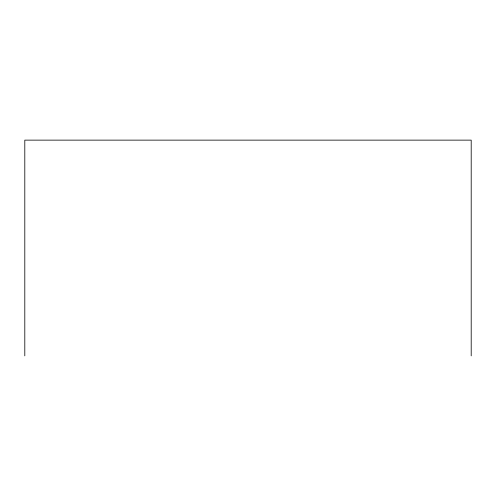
<?xml version="1.0" encoding="UTF-8"?>
<svg xmlns="http://www.w3.org/2000/svg" width="496" height="496" viewBox="0 0 496 496"><rect width="100%" height="100%" fill="white"/><g stroke="black" fill="none" stroke-linecap="round" stroke-linejoin="round"><path stroke-width="0.74" d="M471.2 355.868L471.2 140.132L24.8 140.132L24.8 355.868"/></g></svg>
